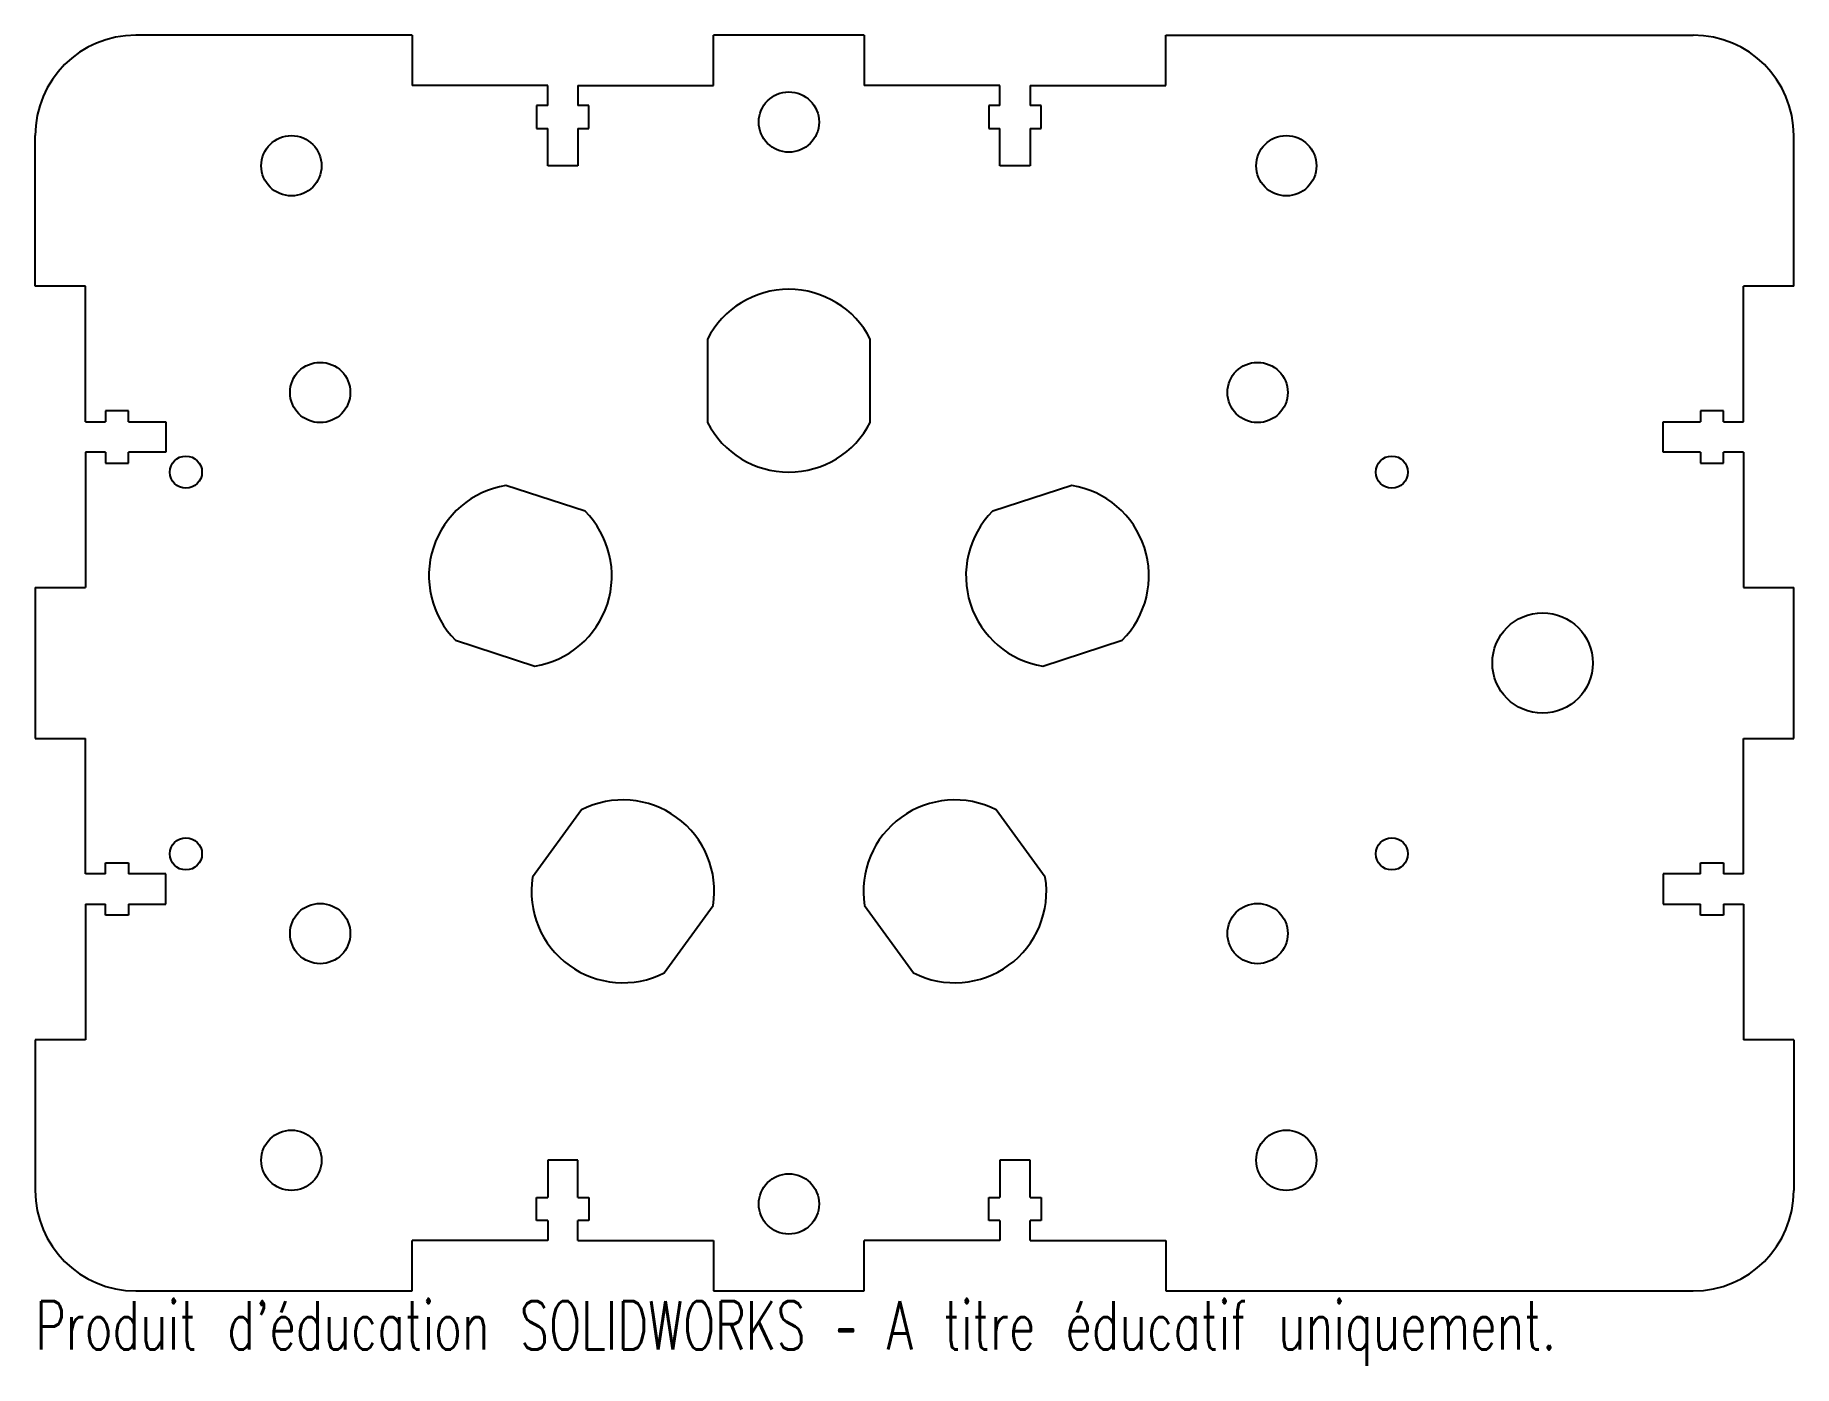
# Model space of a CAD drawing. Header units: millimetres. Extents: x -75 to 100, y -70 to 62.
import ezdxf

# ---------------------------------------------------------------- set-up
doc = ezdxf.new("R2010")
doc.units = ezdxf.units.MM
doc.styles.add('SLDTEXTSTYLE0', font='TXT', dxfattribs={"width": 0.7, "bigfont": 'bigfont'})

msp = doc.modelspace()

# ---------------------------------------------------------------- linework, layer by layer
at = {"color": 7, "linetype": 'Continuous', "lineweight": 25}
for p, q in [((-37.5, 62.5), (-65, 62.5)), ((-37.5, 62.5), (-37.5, 57.5)), ((7.5, 62.5), (-7.5, 62.5)), ((-7.5, 57.5), (-7.5, 62.5)), ((7.5, 62.5), (7.5, 57.5)), ((37.5, 62.5), (90, 62.5)), ((37.5, 57.5), (37.5, 62.5)), ((-24, 57.5), (-37.5, 57.5)), ((-24, 55.5), (-24, 57.5)), ((-21, 57.5), (-7.5, 57.5)), ((-21, 57.5), (-21, 55.5)), ((21, 57.5), (7.5, 57.5)), ((21, 55.5), (21, 57.5)), ((24, 57.5), (37.5, 57.5)), ((24, 57.5), (24, 55.5)), ((-25.1, 55.5), (-25.1, 53.2)), ((-24, 55.5), (-25.1, 55.5)), ((-19.9, 55.5), (-21, 55.5)), ((-19.9, 53.2), (-19.9, 55.5)), ((19.9, 55.5), (19.9, 53.2)), ((21, 55.5), (19.9, 55.5)), ((25.1, 55.5), (24, 55.5)), ((25.1, 53.2), (25.1, 55.5)), ((-75, 37.5), (-75, 52.5)), ((-25.1, 53.2), (-24, 53.2)), ((-24, 49.5), (-24, 53.2)), ((-21, 53.2), (-19.9, 53.2)), ((-21, 53.2), (-21, 49.5)), ((19.9, 53.2), (21, 53.2)), ((21, 49.5), (21, 53.2)), ((24, 53.2), (25.1, 53.2)), ((24, 53.2), (24, 49.5)), ((100, 37.5), (100, 52.5)), ((-21, 49.5), (-24, 49.5)), ((24, 49.5), (21, 49.5)), ((-70, 37.5), (-75, 37.5)), ((-70, 24), (-70, 37.5)), ((95, 24), (95, 37.5)), ((100, 37.5), (95, 37.5)), ((-8.1, 32.25), (-8.1, 23.95)), ((8.1, 23.95), (8.1, 32.25)), ((-68, 25.1), (-68, 24)), ((-65.7, 25.1), (-68, 25.1)), ((-65.7, 24), (-65.7, 25.1)), ((90.7, 25.1), (90.7, 24)), ((93, 25.1), (90.7, 25.1)), ((93, 24), (93, 25.1)), ((-70, 24), (-68, 24)), ((-65.7, 24), (-62, 24)), ((-62, 24), (-62, 21)), ((87, 21), (87, 24)), ((87, 24), (90.7, 24)), ((93, 24), (95, 24)), ((-68, 21), (-70, 21)), ((-70, 21), (-70, 7.5)), ((-68, 21), (-68, 19.9)), ((-62, 21), (-65.7, 21)), ((-65.7, 19.9), (-65.7, 21)), ((90.7, 21), (87, 21)), ((90.7, 21), (90.7, 19.9)), ((95, 21), (93, 21)), ((93, 19.9), (93, 21)), ((95, 21), (95, 7.5)), ((-68, 19.9), (-65.7, 19.9)), ((90.7, 19.9), (93, 19.9)), ((-20.28, 15.11), (-28.17, 17.67)), ((28.17, 17.67), (20.28, 15.11)), ((-75, 7.5), (-70, 7.5)), ((-75, 7.5), (-75, -7.5)), ((95, 7.5), (100, 7.5)), ((100, -7.5), (100, 7.5)), ((-33.17, 2.26), (-25.28, -0.3)), ((25.28, -0.3), (33.17, 2.26)), ((-75, -7.5), (-70, -7.5)), ((-70, -21), (-70, -7.5)), ((95, -21), (95, -7.5)), ((95, -7.5), (100, -7.5)), ((-20.63, -14.62), (-25.51, -21.33)), ((25.51, -21.33), (20.63, -14.62)), ((-68, -21), (-70, -21)), ((-68, -21), (-68, -19.9)), ((-68, -19.9), (-65.7, -19.9)), ((-65.7, -19.9), (-65.7, -21)), ((-62, -21), (-65.7, -21)), ((-62, -24), (-62, -21)), ((87, -21), (87, -24)), ((90.7, -21), (87, -21)), ((90.7, -21), (90.7, -19.9)), ((90.7, -19.9), (93, -19.9)), ((93, -19.9), (93, -21)), ((95, -21), (93, -21)), ((-70, -24), (-68, -24)), ((-70, -24), (-70, -37.5)), ((-68, -25.1), (-68, -24)), ((-65.7, -24), (-62, -24)), ((-65.7, -24), (-65.7, -25.1)), ((-12.4, -30.85), (-7.53, -24.14)), ((7.53, -24.14), (12.4, -30.85)), ((87, -24), (90.7, -24)), ((90.7, -25.1), (90.7, -24)), ((93, -24), (95, -24)), ((93, -24), (93, -25.1)), ((95, -24), (95, -37.5)), ((-65.7, -25.1), (-68, -25.1)), ((93, -25.1), (90.7, -25.1)), ((-70, -37.5), (-75, -37.5)), ((-75, -37.5), (-75, -52.5)), ((100, -37.5), (95, -37.5)), ((100, -37.5), (100, -52.5)), ((-24, -49.5), (-24, -53.2)), ((-21, -49.5), (-24, -49.5)), ((-21, -53.2), (-21, -49.5)), ((21, -49.5), (21, -53.2)), ((24, -49.5), (21, -49.5)), ((24, -53.2), (24, -49.5)), ((-25.1, -55.5), (-25.1, -53.2)), ((-25.1, -53.2), (-24, -53.2)), ((-21, -53.2), (-19.9, -53.2)), ((-19.9, -53.2), (-19.9, -55.5)), ((19.9, -55.5), (19.9, -53.2)), ((19.9, -53.2), (21, -53.2)), ((24, -53.2), (25.1, -53.2)), ((25.1, -53.2), (25.1, -55.5)), ((-24, -55.5), (-25.1, -55.5)), ((-24, -55.5), (-24, -57.5)), ((-19.9, -55.5), (-21, -55.5)), ((-21, -57.5), (-21, -55.5)), ((21, -55.5), (19.9, -55.5)), ((21, -55.5), (21, -57.5)), ((25.1, -55.5), (24, -55.5)), ((24, -57.5), (24, -55.5)), ((-37.5, -62.5), (-37.5, -57.5)), ((-24, -57.5), (-37.5, -57.5)), ((-21, -57.5), (-7.5, -57.5)), ((-7.5, -57.5), (-7.5, -62.5)), ((7.5, -62.5), (7.5, -57.5)), ((21, -57.5), (7.5, -57.5)), ((24, -57.5), (37.5, -57.5)), ((37.5, -57.5), (37.5, -62.5)), ((-65, -62.5), (-37.5, -62.5)), ((-7.5, -62.5), (7.5, -62.5)), ((37.5, -62.5), (90, -62.5))]:
    msp.add_line(p, q, dxfattribs=at)
for centre, radius in [((0, 53.85), 3), ((-49.5, 49.5), 3), ((49.5, 49.5), 3), ((-46.64, 26.93), 3), ((46.64, 26.93), 3), ((-60, 19), 1.6), ((60, 19), 1.6), ((75, 0), 5), ((-60, -19), 1.6), ((60, -19), 1.6), ((-46.64, -26.93), 3), ((46.64, -26.93), 3), ((-49.5, -49.5), 3), ((49.5, -49.5), 3), ((0, -53.85), 3)]:
    msp.add_circle(centre, radius, dxfattribs=at)
for centre, radius, start, end in [((-65, 52.5), 10, 90, 180), ((90, 52.5), 10, 0, 90), ((0, 28.1), 9.1, 27.1129, 152.8871), ((0, 28.1), 9.1, 207.1129, 332.8871), ((-26.72, 8.68), 9.1, 99.1129, 224.8871), ((26.72, 8.68), 9.1, 315.1129, 80.8871), ((-26.72, 8.68), 9.1, 279.1129, 44.8871), ((26.72, 8.68), 9.1, 135.1129, 260.8871), ((-16.52, -22.73), 9.1, 351.1129, 116.8871), ((16.52, -22.73), 9.1, 63.1129, 188.8871), ((-16.52, -22.73), 9.1, 171.1129, 296.8871), ((16.52, -22.73), 9.1, 243.1129, 8.8871), ((-65, -52.5), 10, 180, 270), ((90, -52.5), 10, 270, 0)]:
    msp.add_arc(centre, radius, start, end, dxfattribs=at)

# ---------------------------------------------------------------- texts
at = {"color": 7, "linetype": 'Continuous', "insert": (-75, -63.52), "char_height": 4.8336, "attachment_point": 1, "style": 'SLDTEXTSTYLE0'}
msp.add_mtext("Produit d'éducation SOLIDWORKS – A titre éducatif uniquement.", dxfattribs=at)

doc.saveas('drawing.dxf')
